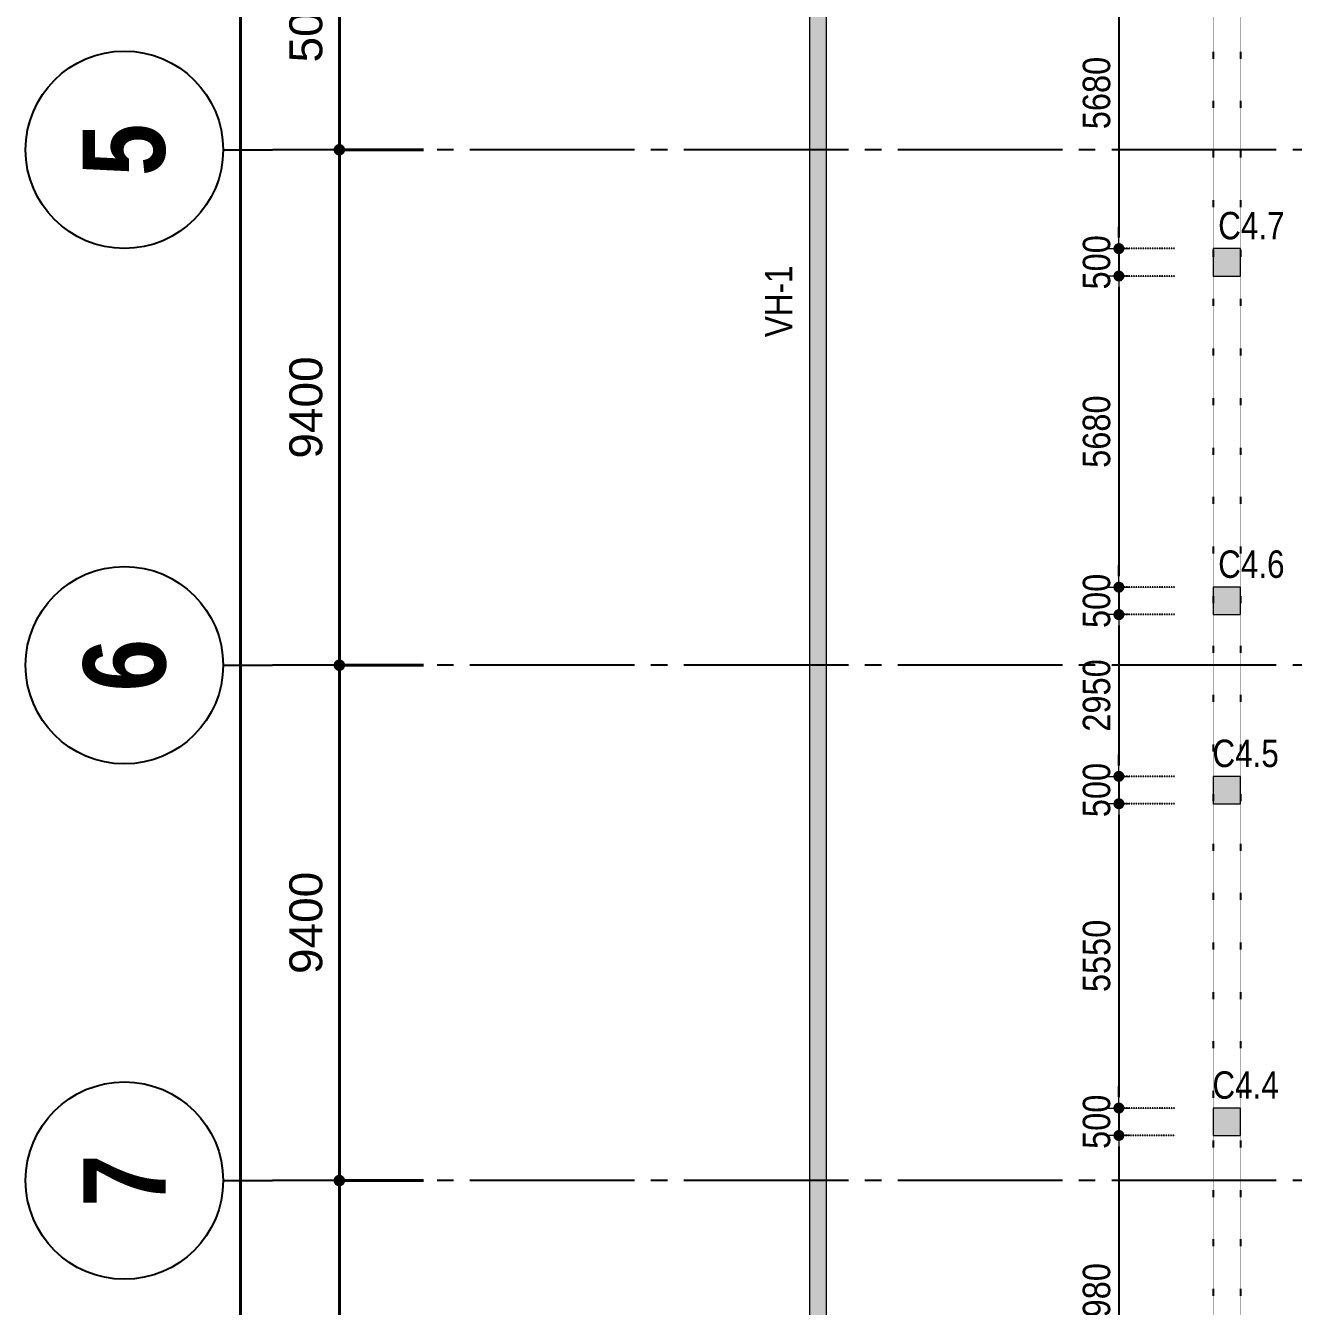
# Model space of a CAD drawing. Header units: millimetres. Extents: x -3973692 to -2843767, y 592734 to 838475.
# Drawn here: x -3973692 to -3950581, y 714437 to 737796 of the extents above; entities that cross this region are included whole.
import ezdxf
from ezdxf.enums import TextEntityAlignment as Align

# ---------------------------------------------------------------- set-up
doc = ezdxf.new("R2010")
doc.units = ezdxf.units.MM
doc.header["$MEASUREMENT"] = 0
doc.header["$PDMODE"] = 3
doc.header["$PDSIZE"] = -20
for name, pattern in [('CHG_XX_Cot_Ham 2$0$MB_Luoi truc$0$HTT Hidden 21', [3, 2, -1]), ('CHG_XX_Luoi truc$0$MB_Luoi truc$0$Center101', [13, 10, -1, 1, -1]), ('DIVIDE2', [15.875, 6.35, -3.175, 0, -3.175, 0, -3.175]), ('DOT2', [0.125, 0, -0.125]), ('HIDDEN5', [2.8375, 1.25, -1.5875])]:
    doc.linetypes.add(name, pattern=pattern)
doc.layers.get('0').update_dxf_attribs({"lineweight": 9})
doc.layers.get('Defpoints').update_dxf_attribs({"color": 10, "lineweight": 0})
for name, color, linetype, lineweight in [("'S_General_Dim_1", 1, 'Continuous', 18), ("'S_General_Divide_3 Intermediate", 3, 'DIVIDE2', 40), ('CHG_XX_Cot_Ham 2$0$MB_Luoi truc$0$Dim 300', 1, 'Continuous', 5), ('CHG_XX_Cot_Ham 2$0$NS-Pier-H2', 150, 'Continuous', 13), ('TEXT', 7, 'Continuous', 15)]:
    doc.layers.add(name, color=color, linetype=linetype, lineweight=lineweight)
for name, color, linetype, lineweight, plot in [('CHG_XX_Cot_Ham 2$0$NS-Column-H2', 90, 'Continuous', 13, False), ('CHG_XX_Cot_Ham 2$0$NS-Column-H2 @ 1', 90, 'Continuous', 13, False), ('CHG_XX_Cot_Ham 2$0$NS-Column-H2 @ 150 VP1', 90, 'Continuous', 13, False), ('CHG_XX_Cot_Ham 2$0$NS-Column-H2 @ 150 VP2', 90, 'Continuous', 13, False), ('CHG_XX_Cot_Ham 2$0$NS-Column-H2 @ 150 VP3', 90, 'Continuous', 13, False), ('CHG_XX_Cot_Ham 2$0$NS-Column-H2 @ 150 VP4', 90, 'Continuous', 13, False), ('CHG_XX_Cot_Ham 2$0$NS-Column-H2 @ 150 VP5', 90, 'Continuous', 13, False), ('CHG_XX_Cot_Ham 2$0$NS-Column-H2 @ 150 VP6', 90, 'Continuous', 13, False), ('CHG_XX_Cot_Ham 2$0$NS-Column-H2 @ 150 VP7', 90, 'Continuous', 13, False), ('CHG_XX_Cot_Ham 2$0$NS-Column-H2 @ 150 VP8', 90, 'Continuous', 13, False), ('CHG_XX_Cot_Ham 2$0$NS-Column-H2 @ 150 VP9', 90, 'Continuous', 13, False), ('CHG_XX_Cot_Ham 2$0$NS-Column-H2 @ 150 VPModel', 90, 'Continuous', 13, False)]:
    doc.layers.add(name, color=color, linetype=linetype, lineweight=lineweight, plot=plot)
for name, color, linetype in [('CHG_XX_Luoi truc$0$Grid', 34, 'Continuous'), ('CHG_XX_Luoi truc$0$Grid Line', 251, 'CHG_XX_Luoi truc$0$MB_Luoi truc$0$Center101'), ('dim', 1, 'Continuous')]:
    doc.layers.add(name, color=color, linetype=linetype)
doc.styles.add('arial', font='arial.ttf', dxfattribs={"width": 0.85})
doc.styles.add('CHG_XX_Cot_Ham 2$0$MB_Luoi truc$0$Arial_C', font='arial.ttf')
doc.styles.add('CHG_XX_Luoi truc$0$MB_Luoi truc$0$Grid A-F$0$VNI-HelveCB', font='')
doc.styles.add('TTP-HelCon', font='')
doc.styles.get('CHG_XX_Luoi truc$0$MB_Luoi truc$0$Grid A-F$0$VNI-HelveCB').set_extended_font_data('VNI-Helve-Condense', bold=True)
doc.styles.get('TTP-HelCon').set_extended_font_data('VNI-Helve-Condense')
doc.dimstyles.new('200', dxfattribs={"dimscale": 200, "dimtxt": 2.5, "dimasz": 1, "dimexe": 0, "dimexo": 0, "dimgap": 0.75, "dimtad": 1, "dimdec": 0, "dimrnd": 10, "dimzin": 9, "dimdsep": 46, "dimtxsty": 'arial', "dimblk1": 'DIMDOT', "dimblk2": 'DIMDOT', "dimsah": 1, "dimcen": 2, "dimdle": 3, "dimclre": 8, "dimclrt": 2, "dimadec": 0, "dimazin": 0, "dimtfac": 1, "dimtdec": 0, "dimtix": 1, "dimtmove": 2, "dimatfit": 3, "dimldrblk": 'DIMPIJL', "dimfxl": 1, "dimtvp": 1.8, "dimtolj": 1, "dimtzin": 0, "dimarcsym": 0})
doc.dimstyles.new('CHG_XX_Cot_Ham 2$0$MB_Luoi truc$0$Dim 300 (A1-A2)', dxfattribs={"dimscale": 300, "dimtxt": 2, "dimasz": 0.7, "dimexe": 0, "dimexo": 1, "dimgap": 1, "dimtad": 1, "dimdec": 0, "dimzin": 12, "dimdsep": 46, "dimtxsty": 'CHG_XX_Cot_Ham 2$0$MB_Luoi truc$0$Arial_C', "dimblk": 'CHG_XX_Cot_Ham 2$0$MB_Luoi truc$0$_Dot', "dimcen": 1, "dimclrd": 256, "dimclre": 256, "dimclrt": 3, "dimadec": 0, "dimazin": 0, "dimtfac": 1, "dimtdec": 0, "dimtix": 1, "dimtmove": 2, "dimatfit": 3, "dimldrblk": 'CHG_XX_Cot_Ham 2$0$MB_Luoi truc$0$HTT Arrow 30', "dimfxl": 1, "dimtolj": 1, "dimtzin": 0, "dimarcsym": 0})

# ---------------------------------------------------------------- blocks, each defined once
blk = doc.blocks.new('CHG_XX_Cot_Ham 2$0$MB_Luoi truc$0$_Dot')
at = {"color": 0, "linetype": 'ByBlock', "lineweight": -2}
blk.add_line((-0.5, 0), (-1, 0), dxfattribs=at)
at = {"color": 0, "linetype": 'ByBlock', "const_width": 0.5}
blk.add_lwpolyline([(-0.25, 0, 1), (0.25, 0, 1)], format="xyb", close=True, dxfattribs=at)
blk = doc.blocks.new('*D2815')
at = {"layer": 'CHG_XX_Cot_Ham 2$0$MB_Luoi truc$0$Dim 300', "lineweight": -2, "transparency": 16777216}
for p, q in [((-17945, 130600), (-19478, 130600)), ((-19478, 130390), (-19478, 125760)), ((-17945, 125550), (-19478, 125550))]:
    blk.add_line(p, q, dxfattribs=at)
at = {"layer": 'Defpoints', "color": 0, "transparency": 16777216}
for p in [(-17645, 130600), (-19478, 125550), (-17645, 125550)]:
    blk.add_point(p, dxfattribs=at)
at = {"layer": 'CHG_XX_Cot_Ham 2$0$MB_Luoi truc$0$Dim 300', "lineweight": -2, "transparency": 16777216, "xscale": 210, "yscale": 210, "zscale": 210}
for p, rotation in [((-19478, 130600), 90), ((-19478, 125550), 270)]:
    blk.add_blockref('CHG_XX_Cot_Ham 2$0$MB_Luoi truc$0$_Dot', p, dxfattribs=dict(at, rotation=rotation))
at = {"layer": 'CHG_XX_Cot_Ham 2$0$MB_Luoi truc$0$Dim 300', "color": 3, "transparency": 16777216, "insert": (-20085, 128075), "char_height": 600, "attachment_point": 5, "rotation": 90, "style": 'CHG_XX_Cot_Ham 2$0$MB_Luoi truc$0$Arial_C'}
blk.add_mtext('\\A1;5050', dxfattribs=at)
blk = doc.blocks.new('CHG_XX_Cot_Ham 2$0$MB_Luoi truc$0$HTT Arrow 30')
blk.add_hatch(color=256).paths.add_polyline_path([(-2.5, 0.375), (-2.5, -0.375), (0, 0)])
at = {"color": 0, "linetype": 'ByBlock', "lineweight": -2}
for p, q in [((0, 0), (-2.5, 0.375)), ((-2.5, -0.375), (-2.5, 0.375)), ((0, 0), (-2.5, -0.375))]:
    blk.add_line(p, q, dxfattribs=at)
blk = doc.blocks.new('*D2816')
at = {"layer": 'CHG_XX_Cot_Ham 2$0$MB_Luoi truc$0$Dim 300', "lineweight": -2, "transparency": 16777216}
for p, q in [((-17945, 125550), (-19478, 125550)), ((-19478, 125340), (-19478, 116360)), ((-17945, 116150), (-19478, 116150))]:
    blk.add_line(p, q, dxfattribs=at)
at = {"layer": 'Defpoints', "color": 0, "transparency": 16777216}
for p in [(-17645, 125550), (-19478, 116150), (-17645, 116150)]:
    blk.add_point(p, dxfattribs=at)
at = {"layer": 'CHG_XX_Cot_Ham 2$0$MB_Luoi truc$0$Dim 300', "lineweight": -2, "transparency": 16777216, "xscale": 210, "yscale": 210, "zscale": 210}
for p, rotation in [((-19478, 125550), 90), ((-19478, 116150), 270)]:
    blk.add_blockref('CHG_XX_Cot_Ham 2$0$MB_Luoi truc$0$_Dot', p, dxfattribs=dict(at, rotation=rotation))
at = {"layer": 'CHG_XX_Cot_Ham 2$0$MB_Luoi truc$0$Dim 300', "color": 3, "transparency": 16777216, "insert": (-20085, 120850), "char_height": 600, "attachment_point": 5, "rotation": 90, "style": 'CHG_XX_Cot_Ham 2$0$MB_Luoi truc$0$Arial_C'}
blk.add_mtext('\\A1;9400', dxfattribs=at)
blk = doc.blocks.new('*D2817')
at = {"layer": 'CHG_XX_Cot_Ham 2$0$MB_Luoi truc$0$Dim 300', "lineweight": -2, "transparency": 16777216}
for p, q in [((-17945, 116150), (-19478, 116150)), ((-19478, 115940), (-19478, 106960)), ((-17945, 106750), (-19478, 106750))]:
    blk.add_line(p, q, dxfattribs=at)
at = {"layer": 'Defpoints', "color": 0, "transparency": 16777216}
for p in [(-17645, 116150), (-19478, 106750), (-17645, 106750)]:
    blk.add_point(p, dxfattribs=at)
at = {"layer": 'CHG_XX_Cot_Ham 2$0$MB_Luoi truc$0$Dim 300', "lineweight": -2, "transparency": 16777216, "xscale": 210, "yscale": 210, "zscale": 210}
for p, rotation in [((-19478, 116150), 90), ((-19478, 106750), 270)]:
    blk.add_blockref('CHG_XX_Cot_Ham 2$0$MB_Luoi truc$0$_Dot', p, dxfattribs=dict(at, rotation=rotation))
at = {"layer": 'CHG_XX_Cot_Ham 2$0$MB_Luoi truc$0$Dim 300', "color": 3, "transparency": 16777216, "insert": (-20085, 111450), "char_height": 600, "attachment_point": 5, "rotation": 90, "style": 'CHG_XX_Cot_Ham 2$0$MB_Luoi truc$0$Arial_C'}
blk.add_mtext('\\A1;9400', dxfattribs=at)
blk = doc.blocks.new('*D2818')
at = {"layer": 'CHG_XX_Cot_Ham 2$0$MB_Luoi truc$0$Dim 300', "lineweight": -2, "transparency": 16777216}
for p, q in [((-17945, 106750), (-19478, 106750)), ((-19478, 106540), (-19478, 97860)), ((-17945, 97650), (-19478, 97650))]:
    blk.add_line(p, q, dxfattribs=at)
at = {"layer": 'Defpoints', "color": 0, "transparency": 16777216}
for p in [(-17645, 106750), (-19478, 97650), (-17645, 97650)]:
    blk.add_point(p, dxfattribs=at)
at = {"layer": 'CHG_XX_Cot_Ham 2$0$MB_Luoi truc$0$Dim 300', "lineweight": -2, "transparency": 16777216, "xscale": 210, "yscale": 210, "zscale": 210}
for p, rotation in [((-19478, 106750), 90), ((-19478, 97650), 270)]:
    blk.add_blockref('CHG_XX_Cot_Ham 2$0$MB_Luoi truc$0$_Dot', p, dxfattribs=dict(at, rotation=rotation))
at = {"layer": 'CHG_XX_Cot_Ham 2$0$MB_Luoi truc$0$Dim 300', "color": 3, "transparency": 16777216, "insert": (-20085, 102200), "char_height": 600, "attachment_point": 5, "rotation": 90, "style": 'CHG_XX_Cot_Ham 2$0$MB_Luoi truc$0$Arial_C'}
blk.add_mtext('\\A1;9100', dxfattribs=at)
blk = doc.blocks.new('*D2832')
at = {"layer": 'CHG_XX_Cot_Ham 2$0$MB_Luoi truc$0$Dim 300', "lineweight": -2, "transparency": 16777216}
for p, q in [((-17945, 163400), (-21278, 163400)), ((-21278, -8790), (-21278, 163190)), ((-17945, -9000), (-21278, -9000))]:
    blk.add_line(p, q, dxfattribs=at)
at = {"layer": 'Defpoints', "color": 0, "transparency": 16777216}
for p in [(-21278, 163400), (-17645, 163400), (-17645, -9000)]:
    blk.add_point(p, dxfattribs=at)
at = {"layer": 'CHG_XX_Cot_Ham 2$0$MB_Luoi truc$0$Dim 300', "lineweight": -2, "transparency": 16777216, "xscale": 210, "yscale": 210, "zscale": 210}
for p, rotation in [((-21278, 163400), 90), ((-21278, -9000), 270)]:
    blk.add_blockref('CHG_XX_Cot_Ham 2$0$MB_Luoi truc$0$_Dot', p, dxfattribs=dict(at, rotation=rotation))
at = {"layer": 'CHG_XX_Cot_Ham 2$0$MB_Luoi truc$0$Dim 300', "color": 3, "transparency": 16777216, "insert": (-21885, 77200), "char_height": 600, "attachment_point": 5, "rotation": 90, "style": 'CHG_XX_Cot_Ham 2$0$MB_Luoi truc$0$Arial_C'}
blk.add_mtext('\\A1;172400', dxfattribs=at)
blk = doc.blocks.new('*U3255')
at = {"layer": 'CHG_XX_Cot_Ham 2$0$NS-Column-H2 @ 1'}
h = blk.add_hatch(color=256, dxfattribs=at)
h.dxf.hatch_style = 1
h.paths.add_polyline_path([(-250, -250), (-250, 250), (250, 250), (250, -250)])
at = {"layer": 'CHG_XX_Cot_Ham 2$0$NS-Column-H2 @ 150 VP1'}
h = blk.add_hatch(color=256, dxfattribs=at)
h.dxf.hatch_style = 1
h.paths.add_polyline_path([(-250, -250), (-250, 250), (250, 250), (250, -250)])
at = {"layer": 'CHG_XX_Cot_Ham 2$0$NS-Column-H2 @ 150 VP2'}
h = blk.add_hatch(color=256, dxfattribs=at)
h.dxf.hatch_style = 1
h.paths.add_polyline_path([(-250, -250), (-250, 250), (250, 250), (250, -250)])
at = {"layer": 'CHG_XX_Cot_Ham 2$0$NS-Column-H2 @ 150 VP3'}
h = blk.add_hatch(color=256, dxfattribs=at)
h.dxf.hatch_style = 1
h.paths.add_polyline_path([(-250, -250), (-250, 250), (250, 250), (250, -250)])
at = {"layer": 'CHG_XX_Cot_Ham 2$0$NS-Column-H2 @ 150 VP4'}
h = blk.add_hatch(color=256, dxfattribs=at)
h.dxf.hatch_style = 1
h.paths.add_polyline_path([(-250, -250), (-250, 250), (250, 250), (250, -250)])
at = {"layer": 'CHG_XX_Cot_Ham 2$0$NS-Column-H2 @ 150 VP5'}
h = blk.add_hatch(color=256, dxfattribs=at)
h.dxf.hatch_style = 1
h.paths.add_polyline_path([(-250, -250), (-250, 250), (250, 250), (250, -250)])
at = {"layer": 'CHG_XX_Cot_Ham 2$0$NS-Column-H2 @ 150 VP6'}
h = blk.add_hatch(color=256, dxfattribs=at)
h.dxf.hatch_style = 1
h.paths.add_polyline_path([(-250, -250), (-250, 250), (250, 250), (250, -250)])
at = {"layer": 'CHG_XX_Cot_Ham 2$0$NS-Column-H2 @ 150 VP7'}
h = blk.add_hatch(color=256, dxfattribs=at)
h.dxf.hatch_style = 1
h.paths.add_polyline_path([(-250, -250), (-250, 250), (250, 250), (250, -250)])
at = {"layer": 'CHG_XX_Cot_Ham 2$0$NS-Column-H2 @ 150 VP8'}
h = blk.add_hatch(color=256, dxfattribs=at)
h.dxf.hatch_style = 1
h.paths.add_polyline_path([(-250, -250), (-250, 250), (250, 250), (250, -250)])
at = {"layer": 'CHG_XX_Cot_Ham 2$0$NS-Column-H2 @ 150 VP9'}
h = blk.add_hatch(color=256, dxfattribs=at)
h.dxf.hatch_style = 1
h.paths.add_polyline_path([(-250, -250), (-250, 250), (250, 250), (250, -250)])
at = {"layer": 'CHG_XX_Cot_Ham 2$0$NS-Column-H2 @ 150 VPModel'}
h = blk.add_hatch(color=256, dxfattribs=at)
h.dxf.hatch_style = 1
h.paths.add_polyline_path([(-250, -250), (-250, 250), (250, 250), (250, -250)])
blk = doc.blocks.new('CHG_XX_Cot_Ham 2$0$500x500')
at = {"layer": 'CHG_XX_Cot_Ham 2$0$NS-Column-H2'}
blk.add_lwpolyline([(250, -250), (250, 250), (-250, 250), (-250, -250)], close=True, dxfattribs=at)
blk.add_blockref('*U3255', (0, 0), dxfattribs=at)
blk = doc.blocks.new('*U2843')
at = {"layer": 'CHG_XX_Luoi truc$0$Grid', "lineweight": -2}
blk.add_line((0, 441), (0, 438), dxfattribs=at)
blk.add_circle((0, 447), 6, dxfattribs=at)
at = {"layer": 'CHG_XX_Luoi truc$0$Grid Line'}
blk.add_line((0, 0), (0, 438), dxfattribs=at)
at = {"layer": 'CHG_XX_Luoi truc$0$Grid', "lineweight": -2, "style": 'CHG_XX_Luoi truc$0$MB_Luoi truc$0$Grid A-F$0$VNI-HelveCB'}
for tag, p in [('GRIDSUB', (0, 447)), ('GRID', (0, -9))]:
    blk.add_attdef(tag, text='', height=5, dxfattribs=at).set_placement(p, align=Align.MIDDLE)
blk = doc.blocks.new('CHG_XX_Luoi truc')
at = {"layer": 'CHG_XX_Luoi truc$0$Grid'}
ref = blk.add_blockref('*U2843', (110703, 125550), dxfattribs=dict(at, xscale=300.0000000000013, yscale=300.0000000000013, zscale=300.0000000000013, rotation=90))
ref.add_attrib('GRIDSUB', '5', dxfattribs={"lineweight": -2, "height": 1500, "rotation": 90, "style": 'CHG_XX_Luoi truc$0$MB_Luoi truc$0$Grid A-F$0$VNI-HelveCB'}).set_placement((-23397, 125550), align=Align.MIDDLE)
ref = blk.add_blockref('*U2843', (110703, 116150), dxfattribs=dict(at, xscale=300.0000000000013, yscale=300.0000000000013, zscale=300.0000000000013, rotation=90))
ref.add_attrib('GRIDSUB', '6', dxfattribs={"lineweight": -2, "height": 1500, "rotation": 90, "style": 'CHG_XX_Luoi truc$0$MB_Luoi truc$0$Grid A-F$0$VNI-HelveCB'}).set_placement((-23397, 116150), align=Align.MIDDLE)
ref = blk.add_blockref('*U2843', (110703, 106750), dxfattribs=dict(at, xscale=300.0000000000013, yscale=300.0000000000013, zscale=300.0000000000013, rotation=90))
ref.add_attrib('GRIDSUB', '7', dxfattribs={"lineweight": -2, "height": 1500, "rotation": 90, "style": 'CHG_XX_Luoi truc$0$MB_Luoi truc$0$Grid A-F$0$VNI-HelveCB'}).set_placement((-23397, 106750), align=Align.MIDDLE)
blk = doc.blocks.new('PODIUM')
at = {"layer": 'TEXT', "color": 6, "style": 'TTP-HelCon'}
for s, p in [('C4.7', (-80903, 57773)), ('C4.6', (-80903, 51598)), ('C4.5', (-81008, 48148)), ('C4.4', (-81008, 42098))]:
    blk.add_text(s, height=500, dxfattribs=at).set_placement(p)
blk = doc.blocks.new('VH1')
at = {"layer": 'TEXT', "color": 3, "style": 'TTP-HelCon'}
blk.add_text('VH-1', height=500, rotation=90, dxfattribs=at).set_placement((-77632, -41529))
blk = doc.blocks.new('DIMDOT')
for p, q in [((1, 0), (-1, 0)), ((0, -1), (0, 1))]:
    blk.add_line(p, q)
at = {"const_width": 0.5}
blk.add_lwpolyline([(-0.25, 0, 1), (0.25, 0, 1)], format="xyb", close=True, dxfattribs=at)
blk = doc.blocks.new('*D2467')
at = {"layer": "'S_General_Dim_1", "color": 8, "linetype": 'HIDDEN5', "lineweight": -2, "transparency": 16777216}
for p, q in [((-3952045, 739406), (-3953762, 739406)), ((-3952740, 733729), (-3953762, 733729))]:
    blk.add_line(p, q, dxfattribs=at)
at = {"layer": "'S_General_Dim_1", "color": 0, "lineweight": -2, "transparency": 16777216}
blk.add_line((-3953762, 739206), (-3953762, 733929), dxfattribs=at)
at = {"layer": 'Defpoints', "color": 0, "transparency": 16777216}
for p in [(-3952045, 739406), (-3953762, 733729), (-3952740, 733729)]:
    blk.add_point(p, dxfattribs=at)
at = {"layer": "'S_General_Dim_1", "color": 0, "lineweight": -2, "transparency": 16777216, "xscale": 200, "yscale": 200, "zscale": 200}
for p, rotation in [((-3953762, 739406), 90), ((-3953762, 733729), 270)]:
    blk.add_blockref('DIMDOT', p, dxfattribs=dict(at, rotation=rotation))
at = {"layer": "'S_General_Dim_1", "color": 2, "transparency": 16777216, "insert": (-3954167, 736567), "char_height": 500, "attachment_point": 5, "rotation": 90, "style": 'arial'}
blk.add_mtext('\\A1;5680', dxfattribs=at)
blk = doc.blocks.new('DIMPIJL')
at = {"linetype": 'ByBlock'}
blk.add_solid([(-2.5, 0.42), (-2.5, -0.42), (0, 0)], dxfattribs=at)
blk = doc.blocks.new('*D2468')
at = {"layer": "'S_General_Dim_1", "color": 0, "lineweight": -2, "transparency": 16777216}
for p, q in [((-3953762, 733929), (-3953762, 734129)), ((-3953762, 733729), (-3953762, 733229)), ((-3953762, 733029), (-3953762, 732829))]:
    blk.add_line(p, q, dxfattribs=at)
at = {"layer": "'S_General_Dim_1", "color": 8, "linetype": 'HIDDEN5', "lineweight": -2, "transparency": 16777216}
for p, q in [((-3952740, 733729), (-3953762, 733729)), ((-3952740, 733229), (-3953762, 733229))]:
    blk.add_line(p, q, dxfattribs=at)
at = {"layer": 'Defpoints', "color": 0, "transparency": 16777216}
for p in [(-3952740, 733729), (-3953762, 733229), (-3952740, 733229)]:
    blk.add_point(p, dxfattribs=at)
at = {"layer": "'S_General_Dim_1", "color": 0, "lineweight": -2, "transparency": 16777216, "xscale": 200, "yscale": 200, "zscale": 200}
for p, rotation in [((-3953762, 733729), 270), ((-3953762, 733229), 90)]:
    blk.add_blockref('DIMDOT', p, dxfattribs=dict(at, rotation=rotation))
at = {"layer": "'S_General_Dim_1", "color": 2, "transparency": 16777216, "insert": (-3954167, 733479), "char_height": 500, "attachment_point": 5, "rotation": 90, "style": 'arial'}
blk.add_mtext('\\A1;500', dxfattribs=at)
blk = doc.blocks.new('*D2469')
at = {"layer": "'S_General_Dim_1", "color": 8, "linetype": 'HIDDEN5', "lineweight": -2, "transparency": 16777216}
for p, q in [((-3952740, 733229), (-3953762, 733229)), ((-3952740, 727554), (-3953762, 727554))]:
    blk.add_line(p, q, dxfattribs=at)
at = {"layer": "'S_General_Dim_1", "color": 0, "lineweight": -2, "transparency": 16777216}
blk.add_line((-3953762, 733029), (-3953762, 727754), dxfattribs=at)
at = {"layer": 'Defpoints', "color": 0, "transparency": 16777216}
for p in [(-3952740, 733229), (-3953762, 727554), (-3952740, 727554)]:
    blk.add_point(p, dxfattribs=at)
at = {"layer": "'S_General_Dim_1", "color": 0, "lineweight": -2, "transparency": 16777216, "xscale": 200, "yscale": 200, "zscale": 200}
for p, rotation in [((-3953762, 733229), 90), ((-3953762, 727554), 270)]:
    blk.add_blockref('DIMDOT', p, dxfattribs=dict(at, rotation=rotation))
at = {"layer": "'S_General_Dim_1", "color": 2, "transparency": 16777216, "insert": (-3954167, 730391), "char_height": 500, "attachment_point": 5, "rotation": 90, "style": 'arial'}
blk.add_mtext('\\A1;5680', dxfattribs=at)
blk = doc.blocks.new('*D2470')
at = {"layer": "'S_General_Dim_1", "color": 0, "lineweight": -2, "transparency": 16777216}
for p, q in [((-3953762, 727754), (-3953762, 727954)), ((-3953762, 727554), (-3953762, 727054)), ((-3953762, 726854), (-3953762, 726654))]:
    blk.add_line(p, q, dxfattribs=at)
at = {"layer": "'S_General_Dim_1", "color": 8, "linetype": 'HIDDEN5', "lineweight": -2, "transparency": 16777216}
for p, q in [((-3952740, 727554), (-3953762, 727554)), ((-3952740, 727054), (-3953762, 727054))]:
    blk.add_line(p, q, dxfattribs=at)
at = {"layer": 'Defpoints', "color": 0, "transparency": 16777216}
for p in [(-3952740, 727554), (-3953762, 727054), (-3952740, 727054)]:
    blk.add_point(p, dxfattribs=at)
at = {"layer": "'S_General_Dim_1", "color": 0, "lineweight": -2, "transparency": 16777216, "xscale": 200, "yscale": 200, "zscale": 200}
for p, rotation in [((-3953762, 727554), 270), ((-3953762, 727054), 90)]:
    blk.add_blockref('DIMDOT', p, dxfattribs=dict(at, rotation=rotation))
at = {"layer": "'S_General_Dim_1", "color": 2, "transparency": 16777216, "insert": (-3954167, 727304), "char_height": 500, "attachment_point": 5, "rotation": 90, "style": 'arial'}
blk.add_mtext('\\A1;500', dxfattribs=at)
blk = doc.blocks.new('*D2471')
at = {"layer": "'S_General_Dim_1", "color": 8, "linetype": 'HIDDEN5', "lineweight": -2, "transparency": 16777216}
for p, q in [((-3952740, 727054), (-3953762, 727054)), ((-3952740, 724104), (-3953762, 724104))]:
    blk.add_line(p, q, dxfattribs=at)
at = {"layer": "'S_General_Dim_1", "color": 0, "lineweight": -2, "transparency": 16777216}
blk.add_line((-3953762, 726854), (-3953762, 724304), dxfattribs=at)
at = {"layer": 'Defpoints', "color": 0, "transparency": 16777216}
for p in [(-3952740, 727054), (-3953762, 724104), (-3952740, 724104)]:
    blk.add_point(p, dxfattribs=at)
at = {"layer": "'S_General_Dim_1", "color": 0, "lineweight": -2, "transparency": 16777216, "xscale": 200, "yscale": 200, "zscale": 200}
for p, rotation in [((-3953762, 727054), 90), ((-3953762, 724104), 270)]:
    blk.add_blockref('DIMDOT', p, dxfattribs=dict(at, rotation=rotation))
at = {"layer": "'S_General_Dim_1", "color": 2, "transparency": 16777216, "insert": (-3954167, 725579), "char_height": 500, "attachment_point": 5, "rotation": 90, "style": 'arial'}
blk.add_mtext('\\A1;2950', dxfattribs=at)
blk = doc.blocks.new('*D2472')
at = {"layer": "'S_General_Dim_1", "color": 0, "lineweight": -2, "transparency": 16777216}
for p, q in [((-3953762, 724304), (-3953762, 724504)), ((-3953762, 724104), (-3953762, 723604)), ((-3953762, 723404), (-3953762, 723204))]:
    blk.add_line(p, q, dxfattribs=at)
at = {"layer": "'S_General_Dim_1", "color": 8, "linetype": 'HIDDEN5', "lineweight": -2, "transparency": 16777216}
for p, q in [((-3952740, 724104), (-3953762, 724104)), ((-3952740, 723604), (-3953762, 723604))]:
    blk.add_line(p, q, dxfattribs=at)
at = {"layer": 'Defpoints', "color": 0, "transparency": 16777216}
for p in [(-3952740, 724104), (-3953762, 723604), (-3952740, 723604)]:
    blk.add_point(p, dxfattribs=at)
at = {"layer": "'S_General_Dim_1", "color": 0, "lineweight": -2, "transparency": 16777216, "xscale": 200, "yscale": 200, "zscale": 200}
for p, rotation in [((-3953762, 724104), 270), ((-3953762, 723604), 90)]:
    blk.add_blockref('DIMDOT', p, dxfattribs=dict(at, rotation=rotation))
at = {"layer": "'S_General_Dim_1", "color": 2, "transparency": 16777216, "insert": (-3954167, 723854), "char_height": 500, "attachment_point": 5, "rotation": 90, "style": 'arial'}
blk.add_mtext('\\A1;500', dxfattribs=at)
blk = doc.blocks.new('*D2473')
at = {"layer": "'S_General_Dim_1", "color": 8, "linetype": 'HIDDEN5', "lineweight": -2, "transparency": 16777216}
for p, q in [((-3952740, 723604), (-3953762, 723604)), ((-3952740, 718054), (-3953762, 718054))]:
    blk.add_line(p, q, dxfattribs=at)
at = {"layer": "'S_General_Dim_1", "color": 0, "lineweight": -2, "transparency": 16777216}
blk.add_line((-3953762, 723404), (-3953762, 718254), dxfattribs=at)
at = {"layer": 'Defpoints', "color": 0, "transparency": 16777216}
for p in [(-3952740, 723604), (-3953762, 718054), (-3952740, 718054)]:
    blk.add_point(p, dxfattribs=at)
at = {"layer": "'S_General_Dim_1", "color": 0, "lineweight": -2, "transparency": 16777216, "xscale": 200, "yscale": 200, "zscale": 200}
for p, rotation in [((-3953762, 723604), 90), ((-3953762, 718054), 270)]:
    blk.add_blockref('DIMDOT', p, dxfattribs=dict(at, rotation=rotation))
at = {"layer": "'S_General_Dim_1", "color": 2, "transparency": 16777216, "insert": (-3954167, 720829), "char_height": 500, "attachment_point": 5, "rotation": 90, "style": 'arial'}
blk.add_mtext('\\A1;5550', dxfattribs=at)
blk = doc.blocks.new('*D2474')
at = {"layer": "'S_General_Dim_1", "color": 0, "lineweight": -2, "transparency": 16777216}
for p, q in [((-3953762, 718254), (-3953762, 718454)), ((-3953762, 718054), (-3953762, 717554)), ((-3953762, 717354), (-3953762, 717154))]:
    blk.add_line(p, q, dxfattribs=at)
at = {"layer": "'S_General_Dim_1", "color": 8, "linetype": 'HIDDEN5', "lineweight": -2, "transparency": 16777216}
for p, q in [((-3952740, 718054), (-3953762, 718054)), ((-3952738, 717554), (-3953762, 717554))]:
    blk.add_line(p, q, dxfattribs=at)
at = {"layer": 'Defpoints', "color": 0, "transparency": 16777216}
for p in [(-3952740, 718054), (-3953762, 717554), (-3952738, 717554)]:
    blk.add_point(p, dxfattribs=at)
at = {"layer": "'S_General_Dim_1", "color": 0, "lineweight": -2, "transparency": 16777216, "xscale": 200, "yscale": 200, "zscale": 200}
for p, rotation in [((-3953762, 718054), 270), ((-3953762, 717554), 90)]:
    blk.add_blockref('DIMDOT', p, dxfattribs=dict(at, rotation=rotation))
at = {"layer": "'S_General_Dim_1", "color": 2, "transparency": 16777216, "insert": (-3954167, 717804), "char_height": 500, "attachment_point": 5, "rotation": 90, "style": 'arial'}
blk.add_mtext('\\A1;500', dxfattribs=at)
blk = doc.blocks.new('*D2475')
at = {"layer": "'S_General_Dim_1", "color": 8, "linetype": 'HIDDEN5', "lineweight": -2, "transparency": 16777216}
for p, q in [((-3952738, 717554), (-3953762, 717554)), ((-3952740, 711579), (-3953762, 711579))]:
    blk.add_line(p, q, dxfattribs=at)
at = {"layer": "'S_General_Dim_1", "color": 0, "lineweight": -2, "transparency": 16777216}
blk.add_line((-3953762, 717354), (-3953762, 711779), dxfattribs=at)
at = {"layer": 'Defpoints', "color": 0, "transparency": 16777216}
for p in [(-3952738, 717554), (-3953762, 711579), (-3952740, 711579)]:
    blk.add_point(p, dxfattribs=at)
at = {"layer": "'S_General_Dim_1", "color": 0, "lineweight": -2, "transparency": 16777216, "xscale": 200, "yscale": 200, "zscale": 200}
for p, rotation in [((-3953762, 717554), 90), ((-3953762, 711579), 270)]:
    blk.add_blockref('DIMDOT', p, dxfattribs=dict(at, rotation=rotation))
at = {"layer": "'S_General_Dim_1", "color": 2, "transparency": 16777216, "insert": (-3954167, 714566), "char_height": 500, "attachment_point": 5, "rotation": 90, "style": 'arial'}
blk.add_mtext('\\A1;5980', dxfattribs=at)
blk = doc.blocks.new('CHG_XX_Cot_Ham 2')
at = {"layer": 'CHG_XX_Cot_Ham 2$0$NS-Pier-H2'}
h = blk.add_hatch(color=256, dxfattribs=at)
h.dxf.hatch_style = 1
h.paths.add_polyline_path([(99639.2, 163400), (-10900, 163400), (-10900, 85450), (-300, 85450), (-300, 84050), (32350, 84050), (32350, -9000), (103575.5, -9000), (106050, -6022), (106050, 158254.3)])
h.paths.add_polyline_path([(99533.7, 163100), (105750, 158110.4), (105750, 90450), (105650, 90450), (105750, 90450), (105750, 13850), (105750, 13722.3), (105750, -5913.6), (103434.7, -8700), (93599.8, -8700), (93299.8, -8700), (32650, -8700), (32650, 84350), (0, 84350), (0, 85750), (-10600, 85750), (-10600, 163100), (93600, 163100)], flags=16)
for p, q in [((-10900, 85450), (-10900, 163400)), ((-10600, 85750), (-10600, 163100))]:
    blk.add_line(p, q, dxfattribs=at)
at = {"layer": 'CHG_XX_Cot_Ham 2$0$NS-Pier-H2', "linetype": 'CHG_XX_Cot_Ham 2$0$MB_Luoi truc$0$HTT Hidden 21'}
blk.add_lwpolyline([(99639.2, 163400), (106050, 158254.3), (106050, -6022), (103575.5, -9000), (32350, -9000), (32350, 84050), (-300, 84050), (-300, 85450), (-10900, 85450), (-10900, 163400)], close=True, dxfattribs=at)
at = {"layer": 'CHG_XX_Cot_Ham 2$0$NS-Column-H2'}
for p in [(-3300, 123497.9), (-3300, 117322.9), (-3300, 113872.9), (-3298.5, 107822.9)]:
    blk.add_blockref('CHG_XX_Cot_Ham 2$0$500x500', p, dxfattribs=at)
at = {"layer": 'CHG_XX_Cot_Ham 2$0$NS-Pier-H2'}
blk.add_blockref('CHG_XX_Luoi truc', (0, 0), dxfattribs=at)
at = {"layer": 'CHG_XX_Cot_Ham 2$0$MB_Luoi truc$0$Dim 300'}
for base, p1, p2, picture, middle in [((-21278.2, 163400), (-17645.1, -9000), (-17645.1, 163400), '*D2832', (-21884.5, 77200)), ((-19478.2, 125550), (-17645.1, 130600), (-17645.1, 125550), '*D2815', (-20084.5, 128075)), ((-19478.2, 116150), (-17645.1, 125550), (-17645.1, 116150), '*D2816', (-20084.5, 120850)), ((-19478.2, 106750), (-17645.1, 116150), (-17645.1, 106750), '*D2817', (-20084.5, 111450)), ((-19478.2, 97650), (-17645.1, 106750), (-17645.1, 97650), '*D2818', (-20084.5, 102200))]:
    dim = blk.add_linear_dim(base=base, p1=p1, p2=p2, angle=90, dimstyle='CHG_XX_Cot_Ham 2$0$MB_Luoi truc$0$Dim 300 (A1-A2)', dxfattribs=at)
    dim.commit()
    dim.dimension.update_dxf_attribs({"geometry": picture, "text_midpoint": middle})

msp = doc.modelspace()

# ---------------------------------------------------------------- linework, layer by layer
at = {"layer": 'dim', "linetype": 'DOT2', "ltscale": 10}
for p, q in [((-3952045.2, 766578.9), (-3952045.2, 699594.3)), ((-3951545.2, 766578.9), (-3951545.2, 699594.3))]:
    msp.add_line(p, q, dxfattribs=at)

# ---------------------------------------------------------------- block references
at = {"layer": "'S_General_Divide_3 Intermediate"}
msp.add_blockref('CHG_XX_Cot_Ham 2', (-3948495.2, 609981), dxfattribs=at)
at = {"layer": 'TEXT'}
for name, p in [('VH1', (-3882081.2, 773643.2)), ('PODIUM', (-3871048.8, 676125.7))]:
    msp.add_blockref(name, p, dxfattribs=at)

# ---------------------------------------------------------------- dimensions: what is measured, and where the dimension line sits
at = {"layer": "'S_General_Dim_1"}
for base, p1, p2, picture, middle in [((-3953761.6, 733728.9), (-3952045.2, 739406), (-3952739.7, 733728.9), '*D2467', (-3954166.9, 736567.5)), ((-3953761.6, 733228.9), (-3952739.7, 733728.9), (-3952739.7, 733228.9), '*D2468', (-3954166.9, 733478.9)), ((-3953761.6, 727553.9), (-3952739.7, 733228.9), (-3952739.7, 727553.9), '*D2469', (-3954166.9, 730391.4)), ((-3953761.6, 727053.9), (-3952739.7, 727553.9), (-3952739.7, 727053.9), '*D2470', (-3954166.9, 727303.9)), ((-3953761.6, 724103.9), (-3952739.7, 727053.9), (-3952739.7, 724103.9), '*D2471', (-3954166.9, 725578.9)), ((-3953761.6, 723603.9), (-3952739.7, 724103.9), (-3952739.7, 723603.9), '*D2472', (-3954166.9, 723853.9)), ((-3953761.6, 718053.9), (-3952739.7, 723603.9), (-3952739.7, 718053.9), '*D2473', (-3954166.9, 720828.9)), ((-3953761.6, 717553.9), (-3952739.7, 718053.9), (-3952738.1, 717553.9), '*D2474', (-3954166.9, 717803.9)), ((-3953761.6, 711578.9), (-3952738.1, 717553.9), (-3952739.7, 711578.9), '*D2475', (-3954166.9, 714566.4))]:
    dim = msp.add_linear_dim(base=base, p1=p1, p2=p2, angle=90, dimstyle='200', dxfattribs=at)
    dim.commit()
    dim.dimension.update_dxf_attribs({"geometry": picture, "text_midpoint": middle})

doc.saveas('drawing.dxf')
